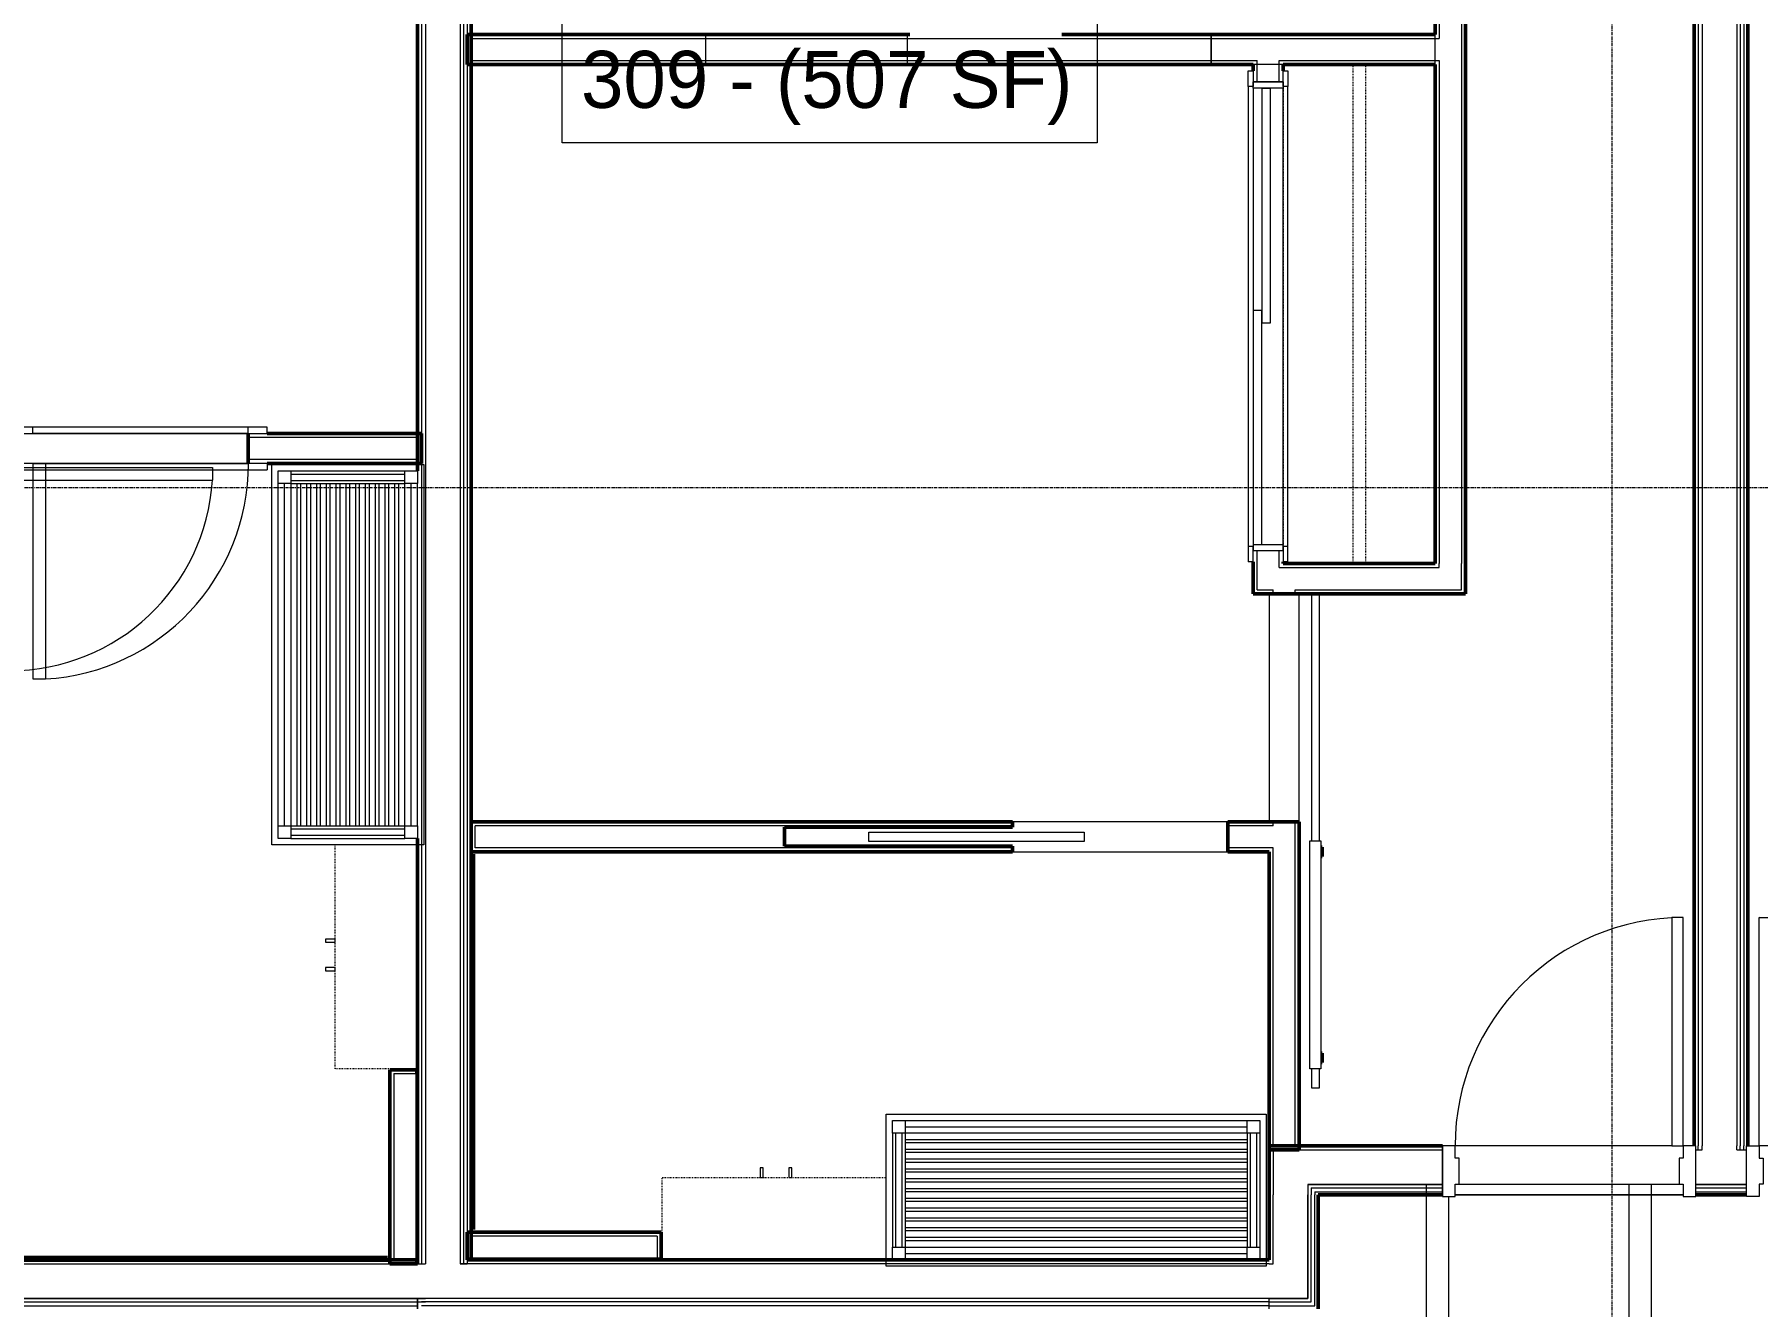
# Model space of a CAD drawing. Header units: inches. Extents: x -4235 to -464, y 9767 to 12347.
# Drawn here: x -3403.4 to -3131.4, y 11718 to 11918.7 of the extents above; entities that cross this region are included whole.
import ezdxf

# ---------------------------------------------------------------- set-up
doc = ezdxf.new("R2010")
doc.units = ezdxf.units.IN
doc.header["$MEASUREMENT"] = 0
doc.linetypes.add('Dash', pattern=[0.25, 0.125, -0.125])
doc.linetypes.add('Grid Line 1_2_', pattern=[0.875, 0.5, -0.125, 0.125, -0.125])
for name, color, linetype, lineweight in [('0-1', 7, 'Continuous', 5), ('0-2', 10, 'Continuous', 9), ('A-AREA-IDEN', 2, 'Continuous', 9), ('A-DETL-MBND', 5, 'Continuous', 9), ('A-DOOR-1', 10, 'Continuous', 9), ('A-DOOR-2', 50, 'Continuous', 20), ('A-DOOR-3', 254, 'Continuous', 9), ('A-DOOR-4', 7, 'Continuous', 50), ('A-DOOR-FRAM-1', 10, 'Continuous', 9), ('A-DOOR-FRAM-2', 50, 'Continuous', 20), ('A-ROOF-1', 132, 'Continuous', 9), ('A-WALL-1', 7, 'Continuous', 50), ('A-WALL-2', 250, 'Continuous', 13), ('A-WALL-3', 10, 'Continuous', 9), ('A-WALL-4', 254, 'Continuous', 9), ('I-WALL-1', 7, 'Continuous', 50), ('I-WALL-2', 10, 'Continuous', 9), ('I-WALL-3', 254, 'Continuous', 9), ('Q-CASE-1', 254, 'Continuous', 9), ('Q-CASE-2', 10, 'Continuous', 9), ('Q-CASE-3', 254, 'Dash', 9), ('Q-CASE-4', 10, 'Dash', 9), ('Q-CASE-HDLN-1', 10, 'Dash', 9), ('Q-CASE-HDLN-2', 254, 'Dash', 9), ('S-BEAM', 12, 'Continuous', 9), ('S-GRID-1', 1, 'Grid Line 1_2_', 9)]:
    doc.layers.add(name, color=color, linetype=linetype, lineweight=lineweight)
doc.styles.add('Century Gothic', font='ufonts.com_century-gothic.ttf', dxfattribs={"height": 9})

# ---------------------------------------------------------------- blocks, each defined once
blk = doc.blocks.new('SWING - SINGLE - FLUSH - 2-10 x 6-8 - PRIVACY-3199407-BACKGROUND - RCP - 3RD FLOOR')
at = {"layer": 'A-DOOR-1'}
blk.add_arc((17, 2.37), 34.07, 93.3657, 180, dxfattribs=at)
at = {"layer": 'A-DOOR-2'}
for p, q in [((15, 2.37), (15, 36.38)), ((17, 36.38), (15, 36.38)), ((17, 2.37), (17, 36.38)), ((17, 2.37), (15, 2.37))]:
    blk.add_line(p, q, dxfattribs=at)
at = {"layer": 'A-DOOR-FRAM-1'}
for p, q in [((-17, 3.37), (-20, 3.37)), ((-20, 2.37), (-20, 3.37)), ((17, 3.37), (-17, 3.37)), ((-17, 2.37), (-17, 3.37)), ((20, 3.37), (17, 3.37)), ((17, 2.37), (17, 3.37)), ((20, 2.37), (20, 3.37)), ((-20, 2.37), (-17, 2.37)), ((-17, 2.37), (17, 2.37)), ((17, 2.37), (20, 2.37)), ((-17, -2.38), (-20, -2.38)), ((-20, -2.38), (-20, -3.38)), ((17, -2.38), (-17, -2.38)), ((-17, -2.38), (-17, -3.38)), ((20, -2.38), (17, -2.38)), ((17, -2.38), (17, -3.38)), ((20, -2.38), (20, -3.38)), ((-20, -3.38), (-17, -3.38)), ((-17, -3.38), (17, -3.38)), ((17, -3.38), (20, -3.38))]:
    blk.add_line(p, q, dxfattribs=at)
blk = doc.blocks.new('SWING - SINGLE - FLUSH - 2-8 x 6-8 - PASSAGE-V60-BACKGROUND - RCP - 3RD FLOOR')
at = {"layer": 'A-DOOR-1'}
blk.add_arc((16, -2.37), 32.07, 180, 266.4241, dxfattribs=at)
at = {"layer": 'A-DOOR-2'}
for p, q in [((14, -2.37), (14, -34.38)), ((16, -2.37), (14, -2.37)), ((16, -2.37), (16, -34.38)), ((16, -34.38), (14, -34.38))]:
    blk.add_line(p, q, dxfattribs=at)
at = {"layer": 'A-DOOR-FRAM-1'}
for p, q in [((-16, 3.38), (-19, 3.38)), ((-19, 3.38), (-19, 2.38)), ((-12.08, 3.38), (-16, 3.38)), ((-16, 3.38), (-16, 2.38)), ((16, 3.38), (12.92, 3.38)), ((19, 3.38), (16, 3.38)), ((16, 3.38), (16, 2.38)), ((19, 3.38), (19, 2.38)), ((-19, 2.38), (-16, 2.38)), ((-16, 2.38), (-12.08, 2.38)), ((12.92, 2.38), (16, 2.38)), ((16, 2.38), (19, 2.38)), ((-16, -2.37), (-19, -2.37)), ((-19, -3.37), (-19, -2.37)), ((16, -2.37), (-16, -2.37)), ((-16, -3.37), (-16, -2.37)), ((19, -2.37), (16, -2.37)), ((16, -3.37), (16, -2.37)), ((19, -3.37), (19, -2.37)), ((-19, -3.37), (-16, -3.37)), ((-16, -3.37), (15.63, -3.37)), ((16, -3.37), (19, -3.37))]:
    blk.add_line(p, q, dxfattribs=at)
blk = doc.blocks.new('Bath Vanity - Bath Vanity 60_-3150019-BACKGROUND - RCP - 3RD FLOOR')
at = {"layer": 'Q-CASE-1'}
for p, q in [((-29.26, 0), (-29.26, 1)), ((30.74, 1), (30.74, 0)), ((30.74, 0), (-29.26, 0))]:
    blk.add_line(p, q, dxfattribs=at)
at = {"layer": 'Q-CASE-2'}
for p, q in [((-29.26, 1), (-29.26, 24)), ((-29.26, 24), (30.74, 24)), ((-28.26, 21), (-28.26, 23)), ((-28.26, 23), (-26.26, 23)), ((-26.26, 23), (27.74, 23)), ((-26.26, 23), (-26.26, 21)), ((-26.26, 22), (27.74, 22)), ((27.74, 21), (27.74, 23)), ((27.74, 23), (29.74, 23)), ((29.74, 23), (29.74, 21)), ((30.74, 24), (30.74, 1)), ((-28.26, 21), (-28.26, 3)), ((-26.26, 21), (-28.26, 21)), ((-27.76, 21), (-27.76, 3)), ((-26.76, 21), (-26.76, 3)), ((27.74, 21), (-26.26, 21)), ((-26.26, 21), (-26.26, 3)), ((-26.26, 20), (27.74, 20)), ((27.74, 19.45), (-26.26, 19.45)), ((27.74, 21), (27.74, 3)), ((29.74, 21), (27.74, 21)), ((28.24, 21), (28.24, 3)), ((29.24, 21), (29.24, 3)), ((29.74, 21), (29.74, 3)), ((-26.26, 18.45), (27.74, 18.45)), ((27.74, 17.91), (-26.26, 17.91)), ((-26.26, 16.91), (27.74, 16.91)), ((27.74, 16.36), (-26.26, 16.36)), ((-26.26, 15.36), (27.74, 15.36)), ((27.74, 14.82), (-26.26, 14.82)), ((-26.26, 13.82), (27.74, 13.82)), ((27.74, 13.27), (-26.26, 13.27)), ((-26.26, 12.27), (27.74, 12.27)), ((27.74, 11.73), (-26.26, 11.73)), ((-26.26, 10.73), (27.74, 10.73)), ((27.74, 10.18), (-26.26, 10.18)), ((-26.26, 9.18), (27.74, 9.18)), ((27.74, 8.64), (-26.26, 8.64)), ((-26.26, 7.64), (27.74, 7.64)), ((27.74, 7.09), (-26.26, 7.09)), ((-26.26, 6.09), (27.74, 6.09)), ((27.74, 5.55), (-26.26, 5.55)), ((-28.26, 1), (-28.26, 3)), ((-28.26, 3), (-26.26, 3)), ((-26.26, 4.55), (27.74, 4.55)), ((27.74, 4), (-26.26, 4)), ((-26.26, 3), (27.74, 3)), ((-26.26, 3), (-26.26, 1)), ((27.74, 1), (27.74, 3)), ((27.74, 3), (29.74, 3)), ((29.74, 3), (29.74, 1)), ((-26.26, 1), (-28.26, 1)), ((-26.26, 2), (27.74, 2)), ((-26.26, 1), (27.74, 1)), ((29.74, 1), (27.74, 1))]:
    blk.add_line(p, q, dxfattribs=at)
blk = doc.blocks.new('300 Series Wall Hung Cabinet_326 - 36_-V56-BACKGROUND - RCP - 3RD FLOOR')
at = {"layer": 'Q-CASE-2'}
for p, q in [((-2.01, 14.69), (-2.5, 14.69)), ((-2.5, 14.69), (-2.5, 13.19)), ((-2.01, 13.19), (-2.01, 14.69)), ((2.49, 14.69), (2, 14.69)), ((2, 14.69), (2, 13.19)), ((2.49, 13.19), (2.49, 14.69)), ((-2.5, 13.19), (-2.01, 13.19)), ((2, 13.19), (2.49, 13.19))]:
    blk.add_line(p, q, dxfattribs=at)
at = {"layer": 'Q-CASE-3'}
blk.add_line((17.37, 0.19), (-18, 0.19), dxfattribs=at)
at = {"layer": 'Q-CASE-4'}
for p, q in [((-18, 0.19), (-18, 13.19)), ((-18, 13.19), (17.37, 13.19))]:
    blk.add_line(p, q, dxfattribs=at)
blk = doc.blocks.new('POCKET - FLUSH - 2-10 x 6-8-2882530-BACKGROUND - RCP - 3RD FLOOR')
at = {"layer": 'A-DOOR-2'}
for p, q in [((-39.67, -0.75), (-39.67, 0.75)), ((-39.67, 0.75), (-5.67, 0.75)), ((-5.67, 0.75), (-5.67, -0.75)), ((-5.67, -0.75), (-39.67, -0.75))]:
    blk.add_line(p, q, dxfattribs=at)
blk = doc.blocks.new('SLIDING - FLUSH - 6-0 x 6-8-3203587-BACKGROUND - RCP - 3RD FLOOR')
at = {"layer": 'A-DOOR-1'}
for p, q in [((-38.75, 2.25), (-38.75, 3)), ((-36.25, 3), (-38.75, 3)), ((36.25, 3), (-36.25, 3)), ((-36.25, 3), (-36.25, 2.25)), ((36.25, 2.25), (36.25, 3)), ((36.25, 3), (38.75, 3)), ((38.75, 3), (38.75, 2.25)), ((-38.75, 2.25), (-36.25, 2.25)), ((1, 2.25), (-36, 2.25)), ((-36, 2.25), (-36, 0.875)), ((-36, 0.875), (1, 0.875)), ((36, 0.875), (-1, 0.875)), ((-1, 0.875), (-1, -0.5)), ((1, 2.25), (1, 0.875)), ((36, 0.875), (36, -0.5)), ((38.75, 2.25), (36.25, 2.25)), ((-38.75, -3.25), (-38.75, -2.5)), ((-36.25, -2.5), (-38.75, -2.5)), ((-36.25, -2.5), (-36.25, -3.25)), ((-1, -0.5), (36, -0.5)), ((36.25, -2.5), (38.75, -2.5)), ((36.25, -3.25), (36.25, -2.5)), ((38.75, -2.5), (38.75, -3.25)), ((-38.75, -3.25), (-36.25, -3.25)), ((-36.25, -3.25), (36.25, -3.25)), ((38.75, -3.25), (36.25, -3.25))]:
    blk.add_line(p, q, dxfattribs=at)
at = {"layer": 'A-DOOR-FRAM-1'}
for p, q in [((-36, 2.25), (-37, 2.25)), ((-37, -2.5), (-37, 2.25)), ((-36, 2.25), (-36, -2.5)), ((36, 2.25), (1, 2.25)), ((36, -2.5), (36, 2.25)), ((36, 2.25), (37, 2.25)), ((37, 2.25), (37, -2.5)), ((-37, -2.5), (-36, -2.5)), ((-36, -2.5), (36, -2.5)), ((37, -2.5), (36, -2.5))]:
    blk.add_line(p, q, dxfattribs=at)
blk = doc.blocks.new('BARN - FLUSH - 3-0 x 7-0 BARN DOOR-V63-BACKGROUND - RCP - 3RD FLOOR')
at = {"layer": 'A-DOOR-1'}
for p, q in [((-57, -4.32), (-60, -4.32)), ((-60, -4.32), (-60, -4.95)), ((-60, -4.95), (-60, -5.57)), ((-57, -5.82), (-57, -4.07)), ((-57, -4.07), (-21, -4.07)), ((-21, -4.07), (-21, -5.82)), ((18, -4.32), (-21, -4.32)), ((18, -4.34), (18, -4.79)), ((18, -4.79), (18, -4.95)), ((18, -4.95), (18, -5.39)), ((18, -5.39), (18, -5.49)), ((-60, -5.57), (-57, -5.57)), ((-21, -5.82), (-57, -5.82)), ((-21, -5.57), (18, -5.57)), ((18, -5.49), (18, -5.55))]:
    blk.add_line(p, q, dxfattribs=at)
at = {"layer": 'A-DOOR-3'}
for p, q in [((18, -4.95), (18, -4.32)), ((18, -5.57), (18, -4.95))]:
    blk.add_line(p, q, dxfattribs=at)
at = {"layer": 'A-DOOR-4'}
for p, q in [((-56, -6), (-56, -5.82)), ((-54.5, -6), (-56, -6)), ((-54.5, -5.82), (-54.5, -6)), ((-23.5, -6), (-23.5, -5.82)), ((-22, -6), (-23.5, -6)), ((-22, -5.82), (-22, -6))]:
    blk.add_line(p, q, dxfattribs=at)
blk = doc.blocks.new('OD_CW_Closet - OD_CW_Closet-3242987-BACKGROUND - RCP - 3RD FLOOR')
at = {"layer": 'Q-CASE-HDLN-1'}
for p, q in [((0.74, 13), (79.49, 13)), ((0.74, 11), (79.49, 11)), ((0.74, 0), (1.73, 0)), ((4.23, 0), (76.73, 0)), ((79.23, 0), (79.49, 0))]:
    blk.add_line(p, q, dxfattribs=at)
at = {"layer": 'Q-CASE-HDLN-2'}
for p, q in [((79.49, 24), (0.74, 24)), ((0.74, 24), (0.74, 0)), ((79.49, 0), (79.49, 24))]:
    blk.add_line(p, q, dxfattribs=at)
blk = doc.blocks.new('Bath Vanity - Bath Vanity 60_-V80-BACKGROUND - RCP - 3RD FLOOR')
at = {"layer": 'Q-CASE-1'}
for p, q in [((-29.26, 0), (-29.26, 1)), ((30.74, 1), (30.74, 0.37)), ((30.74, 0.37), (30.74, 0)), ((30.74, 0), (-29.26, 0))]:
    blk.add_line(p, q, dxfattribs=at)
at = {"layer": 'Q-CASE-2'}
for p, q in [((-29.26, 1), (-29.26, 24)), ((-29.26, 24), (30.74, 24)), ((-28.26, 21), (-28.26, 23)), ((-28.26, 23), (-26.26, 23)), ((-26.26, 23), (27.74, 23)), ((-26.26, 23), (-26.26, 21)), ((-26.26, 22), (27.74, 22)), ((27.74, 21), (27.74, 23)), ((27.74, 23), (29.74, 23)), ((29.74, 23), (29.74, 21)), ((30.74, 24), (30.74, 1)), ((-28.26, 21), (-28.26, 3)), ((-26.26, 21), (-28.26, 21)), ((-27.76, 21), (-27.76, 3)), ((-26.76, 21), (-26.76, 3)), ((27.74, 21), (-26.26, 21)), ((-26.26, 21), (-26.26, 3)), ((-26.26, 20), (27.74, 20)), ((27.74, 19.45), (-26.26, 19.45)), ((27.74, 21), (27.74, 3)), ((29.74, 21), (27.74, 21)), ((28.24, 21), (28.24, 3)), ((29.24, 21), (29.24, 3)), ((29.74, 21), (29.74, 3)), ((-26.26, 18.45), (27.74, 18.45)), ((27.74, 17.91), (-26.26, 17.91)), ((-26.26, 16.91), (27.74, 16.91)), ((27.74, 16.36), (-26.26, 16.36)), ((-26.26, 15.36), (27.74, 15.36)), ((27.74, 14.82), (-26.26, 14.82)), ((-26.26, 13.82), (27.74, 13.82)), ((27.74, 13.27), (-26.26, 13.27)), ((-26.26, 12.27), (27.74, 12.27)), ((27.74, 11.73), (-26.26, 11.73)), ((-26.26, 10.73), (27.74, 10.73)), ((27.74, 10.18), (-26.26, 10.18)), ((-26.26, 9.18), (27.74, 9.18)), ((27.74, 8.64), (-26.26, 8.64)), ((-26.26, 7.64), (27.74, 7.64)), ((27.74, 7.09), (-26.26, 7.09)), ((-26.26, 6.09), (27.74, 6.09)), ((27.74, 5.55), (-26.26, 5.55)), ((-28.26, 1), (-28.26, 3)), ((-28.26, 3), (-26.26, 3)), ((-26.26, 4.55), (27.74, 4.55)), ((27.74, 4), (-26.26, 4)), ((-26.26, 3), (27.74, 3)), ((-26.26, 3), (-26.26, 1)), ((27.74, 1), (27.74, 3)), ((27.74, 3), (29.74, 3)), ((29.74, 3), (29.74, 1)), ((-26.26, 1), (-28.26, 1)), ((-26.26, 2), (27.74, 2)), ((-26.26, 1), (27.74, 1)), ((29.74, 1), (27.74, 1))]:
    blk.add_line(p, q, dxfattribs=at)
blk = doc.blocks.new('300 Series Wall Hung Cabinet_326 - 36_-V84-BACKGROUND - RCP - 3RD FLOOR')
at = {"layer": 'Q-CASE-2'}
for p, q in [((-2.01, 14.69), (-2.5, 14.69)), ((-2.5, 14.69), (-2.5, 13.19)), ((-2.01, 13.19), (-2.01, 14.69)), ((2.49, 14.69), (2, 14.69)), ((2, 14.69), (2, 13.19)), ((2.49, 13.19), (2.49, 14.69)), ((-2.5, 13.19), (-2.01, 13.19)), ((2, 13.19), (2.49, 13.19))]:
    blk.add_line(p, q, dxfattribs=at)
at = {"layer": 'Q-CASE-4'}
for p, q in [((-18, 0.19), (-18, 13.19)), ((-18, 13.19), (17.37, 13.19)), ((17.37, 0.19), (-18, 0.19))]:
    blk.add_line(p, q, dxfattribs=at)
blk = doc.blocks.new('CTR - 1st Phase - Unit Layouts_rvt-1-BACKGROUND - RCP - 3RD FLOOR')
at = {"layer": 'A-WALL-1'}
for p, q in [((-3182.25, 11918.75), (-3182.25, 11940.76)), ((-3177.5, 11940.76), (-3177.5, 11835.24)), ((-3335.1, 11918.12), (-3335.1, 11918.75)), ((-3335.1, 11918.75), (-3265.22, 11918.75)), ((-3335.1, 11914.62), (-3335.1, 11918.12)), ((-3241.22, 11918.75), (-3182.25, 11918.75)), ((-3335.1, 11914), (-3335.1, 11914.62)), ((-3211.02, 11914), (-3335.1, 11914)), ((-3211.02, 11913.01), (-3211.02, 11914)), ((-3206.27, 11914), (-3206.27, 11913.01)), ((-3182.25, 11914), (-3206.27, 11914)), ((-3182.25, 11835.24), (-3182.25, 11914)), ((-3369.72, 11851.04), (-3369.72, 11855.79)), ((-3366.72, 11855.79), (-3342.35, 11855.79)), ((-3342.35, 11855.79), (-3342.35, 11855.16)), ((-3342.35, 11855.16), (-3342.35, 11851.66)), ((-3342.35, 11851.04), (-3366.72, 11851.04)), ((-3342.35, 11851.66), (-3342.35, 11851.04)), ((-3211.02, 11830.49), (-3211.02, 11835.51)), ((-3206.27, 11835.51), (-3206.27, 11835.24)), ((-3206.27, 11835.24), (-3182.25, 11835.24)), ((-3177.5, 11835.24), (-3177.5, 11831.12)), ((-3210.4, 11830.49), (-3211.02, 11830.49)), ((-3206.27, 11830.49), (-3210.4, 11830.49)), ((-3177.5, 11830.49), (-3206.27, 11830.49)), ((-3177.5, 11831.12), (-3177.5, 11830.49)), ((-3334.47, 11794.49), (-3249.02, 11794.49)), ((-3334.47, 11793.87), (-3334.47, 11794.49)), ((-3334.47, 11790.37), (-3334.47, 11793.87)), ((-3249.02, 11793.62), (-3285.02, 11793.62)), ((-3285.02, 11793.62), (-3285.02, 11790.62)), ((-3249.02, 11794.49), (-3249.02, 11793.62)), ((-3215.02, 11794.49), (-3208.5, 11794.49)), ((-3215.02, 11789.74), (-3215.02, 11794.49)), ((-3208.5, 11794.49), (-3203.75, 11794.49)), ((-3203.75, 11794.49), (-3203.75, 11742.72)), ((-3334.51, 11729.74), (-3334.51, 11789.74)), ((-3334.51, 11789.74), (-3334.13, 11789.74)), ((-3334.47, 11789.74), (-3334.47, 11790.37)), ((-3249.02, 11789.74), (-3334.47, 11789.74)), ((-3285.02, 11790.62), (-3249.02, 11790.62)), ((-3249.02, 11790.62), (-3249.02, 11789.74)), ((-3208.5, 11789.74), (-3215.02, 11789.74)), ((-3208.5, 11742.72), (-3208.5, 11789.74)), ((-3334.13, 11789.37), (-3334.13, 11730.12)), ((-3347.35, 11724.74), (-3347.35, 11755.36)), ((-3347.35, 11755.36), (-3346.72, 11755.36)), ((-3346.72, 11755.36), (-3343.22, 11755.36)), ((-3343.22, 11755.36), (-3342.97, 11755.36)), ((-3342.97, 11755.36), (-3342.97, 11724.74)), ((-3207.87, 11742.72), (-3208.5, 11742.72)), ((-3204.37, 11742.72), (-3207.87, 11742.72)), ((-3203.75, 11742.72), (-3204.37, 11742.72)), ((-3335.1, 11729.74), (-3304.47, 11729.74)), ((-3335.1, 11729.12), (-3335.1, 11729.74)), ((-3334.13, 11729.74), (-3334.51, 11729.74)), ((-3304.47, 11729.74), (-3304.47, 11729.12)), ((-3335.1, 11725.62), (-3335.1, 11729.12)), ((-3304.47, 11729.12), (-3304.47, 11725.62)), ((-3347.35, 11725.33), (-3407.35, 11725.33)), ((-3406.97, 11725.71), (-3347.72, 11725.71)), ((-3347.35, 11725.71), (-3347.35, 11725.33)), ((-3346.72, 11724.74), (-3347.35, 11724.74)), ((-3343.22, 11724.74), (-3346.72, 11724.74)), ((-3342.97, 11724.74), (-3343.22, 11724.74)), ((-3335.1, 11725.37), (-3335.1, 11725.62)), ((-3304.47, 11725.37), (-3335.1, 11725.37)), ((-3304.47, 11725.62), (-3304.47, 11725.37))]:
    blk.add_line(p, q, dxfattribs=at)
at = {"layer": 'A-WALL-2'}
for p, q in [((-3181.62, 11940.13), (-3181.62, 11918.12)), ((-3178.12, 11940.13), (-3178.12, 11835.24)), ((-3334.47, 11914.62), (-3334.47, 11918.12)), ((-3334.47, 11918.12), (-3182.25, 11918.12)), ((-3182.25, 11918.12), (-3181.62, 11918.12)), ((-3334.47, 11914.62), (-3210.4, 11914.62)), ((-3210.4, 11914), (-3210.4, 11914.62)), ((-3210.4, 11911.26), (-3210.4, 11914)), ((-3206.9, 11914), (-3206.9, 11914.62)), ((-3206.9, 11914.62), (-3182.25, 11914.62)), ((-3206.9, 11911.26), (-3206.9, 11914)), ((-3182.25, 11914.62), (-3181.62, 11914.62)), ((-3181.62, 11914.62), (-3181.62, 11835.24)), ((-3342.97, 11855.16), (-3369.72, 11855.16)), ((-3342.97, 11855.16), (-3342.97, 11851.66)), ((-3342.97, 11851.66), (-3369.72, 11851.66)), ((-3210.4, 11831.12), (-3210.4, 11837.26)), ((-3206.9, 11834.62), (-3206.9, 11837.26)), ((-3206.9, 11834.62), (-3206.27, 11834.62)), ((-3206.27, 11834.62), (-3181.62, 11834.62)), ((-3181.62, 11834.62), (-3181.62, 11835.24)), ((-3178.12, 11834.62), (-3178.12, 11835.24)), ((-3178.12, 11831.12), (-3178.12, 11834.62)), ((-3210.4, 11831.12), (-3207.87, 11831.12)), ((-3207.87, 11830.49), (-3207.87, 11831.12)), ((-3204.37, 11830.49), (-3204.37, 11831.12)), ((-3204.37, 11831.12), (-3178.12, 11831.12)), ((-3249.02, 11793.87), (-3333.85, 11793.87)), ((-3333.85, 11790.37), (-3333.85, 11793.87)), ((-3208.5, 11793.87), (-3215.02, 11793.87)), ((-3207.87, 11793.87), (-3208.5, 11793.87)), ((-3207.87, 11793.87), (-3207.87, 11794.49)), ((-3204.37, 11743.35), (-3204.37, 11794.49)), ((-3249.02, 11790.37), (-3333.85, 11790.37)), ((-3208.5, 11790.37), (-3215.02, 11790.37)), ((-3207.87, 11790.37), (-3208.5, 11790.37)), ((-3207.87, 11743.35), (-3207.87, 11790.37)), ((-3346.72, 11754.74), (-3343.22, 11754.74)), ((-3346.72, 11754.74), (-3346.72, 11725.36)), ((-3343.22, 11754.74), (-3343.22, 11755.36)), ((-3343.22, 11755.36), (-3343.22, 11754.74)), ((-3343.22, 11754.74), (-3343.22, 11725.36)), ((-3204.37, 11743.35), (-3207.87, 11743.35)), ((-3305.1, 11729.12), (-3334.47, 11729.12)), ((-3334.47, 11725.62), (-3334.47, 11729.12)), ((-3305.1, 11729.12), (-3305.1, 11725.62)), ((-3343.22, 11725.36), (-3346.72, 11725.36)), ((-3343.22, 11724.74), (-3343.22, 11725.36)), ((-3343.22, 11725.36), (-3343.22, 11724.74)), ((-3335.1, 11725.62), (-3334.47, 11725.62)), ((-3334.47, 11725.62), (-3335.1, 11725.62)), ((-3305.1, 11725.62), (-3334.47, 11725.62)), ((-3305.1, 11725.62), (-3304.47, 11725.62)), ((-3304.47, 11725.62), (-3305.1, 11725.62))]:
    blk.add_line(p, q, dxfattribs=at)
at = {"layer": 'A-WALL-3'}
for p, q in [((-3335.1, 11914), (-3335.1, 11918.75)), ((-3335.1, 11918.75), (-3334.47, 11918.75)), ((-3334.47, 11918.75), (-3297.47, 11918.75)), ((-3297.47, 11918.75), (-3265.62, 11918.75)), ((-3265.62, 11918.75), (-3265.22, 11918.75)), ((-3241.22, 11918.75), (-3217.62, 11918.75)), ((-3217.62, 11918.75), (-3217, 11918.75)), ((-3182.25, 11914), (-3182.25, 11918.75)), ((-3334.47, 11914), (-3335.1, 11914)), ((-3206.27, 11914), (-3211.02, 11914)), ((-3206.27, 11911.26), (-3211.02, 11911.26)), ((-3369.72, 11855.79), (-3403.72, 11855.79)), ((-3403.72, 11851.04), (-3369.72, 11851.04)), ((-3206.27, 11837.26), (-3211.02, 11837.26)), ((-3208.5, 11830.49), (-3208.5, 11794.49)), ((-3203.75, 11794.49), (-3203.75, 11830.49)), ((-3215.02, 11794.49), (-3249.02, 11794.49)), ((-3249.02, 11789.74), (-3215.02, 11789.74))]:
    blk.add_line(p, q, dxfattribs=at)
at = {"layer": 'A-WALL-4'}
for p, q in [((-3297.47, 11918.75), (-3297.47, 11914)), ((-3297.47, 11918.75), (-3297.47, 11914)), ((-3265.62, 11918.75), (-3265.62, 11914)), ((-3265.62, 11918.75), (-3265.62, 11914)), ((-3217.62, 11918.75), (-3217.62, 11914.03)), ((-3217.62, 11914.03), (-3217.62, 11918.75)), ((-3217, 11918.75), (-3182.25, 11918.75)), ((-3297.47, 11914), (-3334.47, 11914)), ((-3265.62, 11914), (-3297.47, 11914)), ((-3217.62, 11914), (-3265.62, 11914)), ((-3211.02, 11914), (-3217.62, 11914)), ((-3182.25, 11914), (-3206.27, 11914)), ((-3369.72, 11855.79), (-3369.72, 11851.04)), ((-3208.5, 11830.49), (-3203.75, 11830.49)), ((-3285.02, 11790.62), (-3285.02, 11793.62)), ((-3285.02, 11793.62), (-3249.02, 11793.62)), ((-3249.02, 11793.62), (-3249.02, 11794.49)), ((-3215.02, 11794.49), (-3215.02, 11789.74)), ((-3203.75, 11794.49), (-3208.5, 11794.49)), ((-3249.02, 11790.62), (-3285.02, 11790.62)), ((-3249.02, 11789.74), (-3249.02, 11790.62))]:
    blk.add_line(p, q, dxfattribs=at)
at = {"layer": '0-2'}
for name, p, rotation in [('SLIDING - FLUSH - 6-0 x 6-8-3203587-BACKGROUND - RCP - 3RD FLOOR', (-3208.77, 11874.26), 89.99999999989642), ('OD_CW_Closet - OD_CW_Closet-3242987-BACKGROUND - RCP - 3RD FLOOR', (-3206.25, 11914.73), 269.9999999998558), ('SWING - SINGLE - FLUSH - 2-10 x 6-8 - PRIVACY-3199407-BACKGROUND - RCP - 3RD FLOOR', (-3386.72, 11853.41), 180), ('SWING - SINGLE - FLUSH - 2-8 x 6-8 - PASSAGE-V60-BACKGROUND - RCP - 3RD FLOOR', (-3409.72, 11834.41), 89.99999999999615), ('Bath Vanity - Bath Vanity 60_-3150019-BACKGROUND - RCP - 3RD FLOOR', (-3341.97, 11820.13), 90.00000000015642), ('BARN - FLUSH - 3-0 x 7-0 BARN DOOR-V63-BACKGROUND - RCP - 3RD FLOOR', (-3206.12, 11812.49), 89.99999999987362), ('300 Series Wall Hung Cabinet_326 - 36_-V56-BACKGROUND - RCP - 3RD FLOOR', (-3342.79, 11773.49), 90.00000000002076)]:
    blk.add_blockref(name, p, dxfattribs=dict(at, rotation=rotation))
for name, p in [('POCKET - FLUSH - 2-10 x 6-8-2882530-BACKGROUND - RCP - 3RD FLOOR', (-3232.02, 11792.12)), ('Bath Vanity - Bath Vanity 60_-V80-BACKGROUND - RCP - 3RD FLOOR', (-3239.71, 11724.37)), ('300 Series Wall Hung Cabinet_326 - 36_-V84-BACKGROUND - RCP - 3RD FLOOR', (-3286.35, 11725.18))]:
    blk.add_blockref(name, p, dxfattribs=at)
blk = doc.blocks.new('HOLLOW METAL - UNIT DOOR-2191977-BACKGROUND - RCP - 3RD FLOOR')
at = {"layer": 'A-DOOR-1'}
blk.add_arc((18, -4.125), 36, 180, 270, dxfattribs=at)
at = {"layer": 'A-DOOR-2'}
for p, q in [((16.25, -4.125), (18, -4.125)), ((16.25, -40.125), (16.25, -4.125)), ((18, -4.125), (18, -40.125)), ((18, -40.125), (16.25, -40.125))]:
    blk.add_line(p, q, dxfattribs=at)
at = {"layer": 'A-DOOR-FRAM-2'}
for p, q in [((-20, 3.875), (-18, 3.875)), ((-20, -4.125), (-20, 3.875)), ((-18, 3.875), (-18, 1.9375)), ((18, 3.875), (20, 3.875)), ((18, 1.9375), (18, 3.875)), ((20, 3.875), (20, -4.125)), ((-18, 1.9375), (-17.375, 1.9375)), ((-17.375, 1.9375), (-17.375, -2.1875)), ((17.375, 1.9375), (18, 1.9375)), ((17.375, -2.1875), (17.375, 1.9375)), ((-18, -2.1875), (-18, -4.125)), ((-17.375, -2.1875), (-18, -2.1875)), ((18, -2.1875), (17.375, -2.1875)), ((18, -4.125), (18, -2.1875)), ((-18, -4.125), (-20, -4.125)), ((20, -4.125), (18, -4.125))]:
    blk.add_line(p, q, dxfattribs=at)
blk = doc.blocks.new('HOLLOW METAL - UNIT DOOR-2191978-BACKGROUND - RCP - 3RD FLOOR')
at = {"layer": 'A-DOOR-1'}
blk.add_arc((18, 4.125), 36, 90, 180, dxfattribs=at)
at = {"layer": 'A-DOOR-2'}
for p, q in [((18, 40.125), (16.25, 40.125)), ((16.25, 40.125), (16.25, 4.125)), ((18, 4.125), (18, 40.125)), ((16.25, 4.125), (18, 4.125))]:
    blk.add_line(p, q, dxfattribs=at)
at = {"layer": 'A-DOOR-FRAM-2'}
for p, q in [((-18, 4.125), (-20, 4.125)), ((-20, 4.125), (-20, -3.875)), ((-18, 2.1875), (-18, 4.125)), ((18, 4.125), (18, 2.1875)), ((20, 4.125), (18, 4.125)), ((20, -3.875), (20, 4.125)), ((-17.375, 2.1875), (-18, 2.1875)), ((-17.375, -1.9375), (-17.375, 2.1875)), ((18, 2.1875), (17.375, 2.1875)), ((17.375, 2.1875), (17.375, -1.9375)), ((-18, -3.875), (-18, -1.9375)), ((-18, -1.9375), (-17.375, -1.9375)), ((17.375, -1.9375), (18, -1.9375)), ((18, -1.9375), (18, -3.875)), ((-20, -3.875), (-18, -3.875)), ((18, -3.875), (20, -3.875))]:
    blk.add_line(p, q, dxfattribs=at)
blk = doc.blocks.new('CTR - 1st Phase - Common Walls_rvt-1-BACKGROUND - RCP - 3RD FLOOR')
at = {"layer": 'A-WALL-2'}
for p, q in [((-3342.35, 12110.34), (-3342.35, 11725.36)), ((-3341.72, 12110.34), (-3341.72, 11725.36)), ((-3336.22, 12110.34), (-3336.22, 11725.36)), ((-3335.72, 12110.34), (-3335.72, 11725.36)), ((-3335.1, 12110.34), (-3335.1, 11725.36)), ((-3140.75, 12110.34), (-3140.75, 11743.36)), ((-3140.12, 12110.34), (-3140.12, 11743.36)), ((-3134.62, 12110.34), (-3134.62, 11743.36)), ((-3134.12, 12110.34), (-3134.12, 11743.36)), ((-3133.5, 12110.34), (-3133.5, 11743.36)), ((-3140.75, 11742.74), (-3140.75, 11743.36)), ((-3140.12, 11742.74), (-3140.12, 11743.36)), ((-3134.62, 11742.74), (-3134.62, 11743.36)), ((-3134.12, 11742.74), (-3134.12, 11743.36)), ((-3133.5, 11742.74), (-3133.5, 11743.36)), ((-3207.87, 11742.74), (-3181.12, 11742.74)), ((-3207.87, 11742.74), (-3207.87, 11737.24)), ((-3141.12, 11742.74), (-3140.75, 11742.74)), ((-3140.75, 11742.74), (-3140.12, 11742.74)), ((-3140.75, 11742.74), (-3140.12, 11742.74)), ((-3134.62, 11742.74), (-3134.12, 11742.74)), ((-3134.62, 11742.74), (-3134.12, 11742.74)), ((-3134.12, 11742.74), (-3133.5, 11742.74)), ((-3134.12, 11742.74), (-3133.5, 11742.74)), ((-3133.5, 11742.74), (-3133.12, 11742.74)), ((-3207.87, 11737.24), (-3207.87, 11735.61)), ((-3207.87, 11724.74), (-3207.87, 11735.61)), ((-3202.37, 11737.24), (-3181.12, 11737.24)), ((-3202.37, 11737.24), (-3202.37, 11736.74)), ((-3202.37, 11736.74), (-3202.37, 11735.61)), ((-3202.37, 11719.24), (-3202.37, 11735.61)), ((-3201.87, 11736.74), (-3181.12, 11736.74)), ((-3201.87, 11736.74), (-3201.87, 11736.11)), ((-3201.87, 11736.11), (-3201.87, 11735.61)), ((-3201.87, 11718.74), (-3201.87, 11735.61)), ((-3201.25, 11736.11), (-3181.12, 11736.11)), ((-3201.25, 11736.11), (-3201.25, 11735.61)), ((-3201.25, 11718.11), (-3201.25, 11735.61)), ((-3141.12, 11737.24), (-3133.12, 11737.24)), ((-3141.12, 11736.74), (-3133.12, 11736.74)), ((-3141.12, 11736.11), (-3133.12, 11736.11)), ((-3411.17, 11724.74), (-3342.97, 11724.74)), ((-3342.97, 11724.74), (-3342.35, 11724.74)), ((-3342.35, 11725.36), (-3342.35, 11724.74)), ((-3342.35, 11724.74), (-3341.72, 11724.74)), ((-3341.72, 11725.36), (-3341.72, 11724.74)), ((-3336.22, 11725.36), (-3336.22, 11724.74)), ((-3336.22, 11724.74), (-3335.72, 11724.74)), ((-3335.72, 11724.74), (-3336.22, 11724.74)), ((-3335.72, 11725.36), (-3335.72, 11724.74)), ((-3335.72, 11724.74), (-3335.1, 11724.74)), ((-3335.1, 11724.74), (-3335.72, 11724.74)), ((-3335.1, 11725.36), (-3335.1, 11724.74)), ((-3208.5, 11724.74), (-3335.1, 11724.74)), ((-3208.5, 11724.74), (-3207.87, 11724.74)), ((-3416.67, 11719.24), (-3342.97, 11719.24)), ((-3342.97, 11719.24), (-3341.72, 11719.24)), ((-3208.5, 11719.24), (-3341.72, 11719.24)), ((-3208.5, 11719.24), (-3207.87, 11719.24)), ((-3207.87, 11719.24), (-3202.37, 11719.24)), ((-3417.8, 11718.11), (-3342.97, 11718.11)), ((-3417.17, 11718.74), (-3342.97, 11718.74)), ((-3342.97, 11718.74), (-3342.35, 11718.74)), ((-3342.35, 11718.74), (-3341.72, 11718.74)), ((-3341.72, 11718.74), (-3342.35, 11718.74)), ((-3341.72, 11718.11), (-3342.35, 11718.11)), ((-3208.5, 11718.74), (-3341.72, 11718.74)), ((-3208.5, 11718.11), (-3341.72, 11718.11)), ((-3208.5, 11718.74), (-3202.37, 11718.74)), ((-3208.5, 11718.11), (-3201.87, 11718.11)), ((-3202.37, 11718.74), (-3201.87, 11718.74)), ((-3201.87, 11718.11), (-3201.25, 11718.11))]:
    blk.add_line(p, q, dxfattribs=at)
at = {"layer": 'I-WALL-1'}
for p, q in [((-3342.97, 11849.86), (-3342.97, 12110.34)), ((-3334.47, 12110.34), (-3334.47, 11725.36)), ((-3141.37, 11743.36), (-3141.37, 12110.34)), ((-3132.87, 12110.34), (-3132.87, 11743.36)), ((-3342.97, 11725.36), (-3342.97, 11791.86)), ((-3208.5, 11742.74), (-3208.5, 11743.36)), ((-3208.5, 11743.36), (-3181.12, 11743.36)), ((-3208.5, 11735.61), (-3208.5, 11742.74)), ((-3208.5, 11725.36), (-3208.5, 11735.61)), ((-3181.12, 11735.61), (-3200.75, 11735.61)), ((-3200.75, 11735.61), (-3200.75, 11717.61)), ((-3133.12, 11735.61), (-3141.12, 11735.61)), ((-3410.55, 11725.36), (-3342.97, 11725.36)), ((-3334.47, 11725.36), (-3208.5, 11725.36))]:
    blk.add_line(p, q, dxfattribs=at)
at = {"layer": 'I-WALL-2'}
for p, q in [((-3181.12, 11735.61), (-3181.12, 11743.36)), ((-3144.87, 11743.36), (-3179.12, 11743.36)), ((-3141.12, 11743.36), (-3141.37, 11743.36)), ((-3132.87, 11743.36), (-3133.12, 11743.36)), ((-3179.12, 11735.61), (-3143.12, 11735.61)), ((-3342.97, 11717.61), (-3342.97, 11719.24)), ((-3342.97, 11719.24), (-3342.97, 11717.61)), ((-3208.5, 11717.61), (-3208.5, 11719.24)), ((-3208.5, 11717.61), (-3208.5, 11719.24))]:
    blk.add_line(p, q, dxfattribs=at)
at = {"layer": 'I-WALL-3'}
for p, q in [((-3181.12, 11735.61), (-3200.75, 11735.61)), ((-3200.75, 11735.61), (-3200.75, 11717.61)), ((-3143.12, 11735.61), (-3179.12, 11735.61)), ((-3133.12, 11735.61), (-3141.12, 11735.61))]:
    blk.add_line(p, q, dxfattribs=at)
at = {"layer": '0-2'}
blk.add_blockref('HOLLOW METAL - UNIT DOOR-2191978-BACKGROUND - RCP - 3RD FLOOR', (-3161.12, 11739.24), dxfattribs=at)
at = {"layer": '0-2', "rotation": 180}
blk.add_blockref('HOLLOW METAL - UNIT DOOR-2191977-BACKGROUND - RCP - 3RD FLOOR', (-3113.12, 11739.24), dxfattribs=at)
blk = doc.blocks.new('Dimension Lumber - LVL - 3_5X5_5-V195-BACKGROUND - RCP - 3RD FLOOR')
at = {"layer": 'A-DETL-MBND'}
for p, q in [((-3183.67, 11737.24), (-3183.67, 11735.61)), ((-3183.67, 11735.61), (-3183.67, 11714.31)), ((-3180.17, 11735.36), (-3180.17, 11714.31)), ((-3183.67, 11711.93), (-3183.67, 11709.44)), ((-3180.17, 11711.93), (-3180.17, 11709.44)), ((-3183.67, 11707.06), (-3183.67, 11705.68)), ((-3180.17, 11707.06), (-3180.17, 11705.68)), ((-3183.67, 11703.3), (-3183.67, 11648.36)), ((-3180.17, 11703.3), (-3180.17, 11648.36)), ((-3183.67, 11648.36), (-3183.67, 11647.97)), ((-3180.17, 11648.36), (-3180.17, 11647.97)), ((-3183.67, 11647.97), (-3180.17, 11647.97))]:
    blk.add_line(p, q, dxfattribs=at)
blk = doc.blocks.new('Dimension Lumber - LVL - 3_5X5_5-V196-BACKGROUND - RCP - 3RD FLOOR')
at = {"layer": 'A-DETL-MBND'}
for p, q in [((-3151.67, 11737.24), (-3151.67, 11735.61)), ((-3151.67, 11735.61), (-3151.67, 11714.31)), ((-3148.17, 11737.24), (-3148.17, 11735.61)), ((-3148.17, 11735.61), (-3148.17, 11714.31)), ((-3151.67, 11711.93), (-3151.67, 11709.44)), ((-3148.17, 11711.93), (-3148.17, 11709.44)), ((-3151.67, 11707.06), (-3151.67, 11705.68)), ((-3148.17, 11707.06), (-3148.17, 11705.68)), ((-3151.67, 11703.3), (-3151.67, 11648.36)), ((-3148.17, 11703.3), (-3148.17, 11648.36)), ((-3151.67, 11648.36), (-3151.67, 11647.97)), ((-3148.17, 11648.36), (-3148.17, 11647.97)), ((-3151.67, 11647.97), (-3148.17, 11647.97))]:
    blk.add_line(p, q, dxfattribs=at)

msp = doc.modelspace()

# ---------------------------------------------------------------- linework, layer by layer
at = {"layer": 'A-AREA-IDEN', "flags": 128}
msp.add_lwpolyline([(-3320.14, 11923.16), (-3235.64, 11923.16), (-3235.64, 11901.66), (-3320.14, 11901.66)], close=True, dxfattribs=at)
at = {"layer": 'A-ROOF-1'}
for p, q in [((-3181.12, 11737.24), (-3202.37, 11737.24)), ((-3202.37, 11737.24), (-3202.37, 11719.24)), ((-3143.12, 11737.24), (-3179.12, 11737.24)), ((-3133.12, 11737.24), (-3141.12, 11737.24)), ((-3202.37, 11719.24), (-3407.67, 11719.24))]:
    msp.add_line(p, q, dxfattribs=at)
at = {"layer": 'S-GRID-1'}
for p, q in [((-3154.32, 9836.18), (-3154.32, 12297.95)), ((-464.45, 11847.19), (-4185.7, 11847.19))]:
    msp.add_line(p, q, dxfattribs=at)

# ---------------------------------------------------------------- block references
at = {"layer": '0-1'}
for name in ['CTR - 1st Phase - Unit Layouts_rvt-1-BACKGROUND - RCP - 3RD FLOOR', 'CTR - 1st Phase - Common Walls_rvt-1-BACKGROUND - RCP - 3RD FLOOR']:
    msp.add_blockref(name, (0, 0), dxfattribs=at)
at = {"layer": 'S-BEAM'}
for name in ['Dimension Lumber - LVL - 3_5X5_5-V195-BACKGROUND - RCP - 3RD FLOOR', 'Dimension Lumber - LVL - 3_5X5_5-V196-BACKGROUND - RCP - 3RD FLOOR']:
    msp.add_blockref(name, (0, 0), dxfattribs=at)

# ---------------------------------------------------------------- texts
at = {"layer": 'A-AREA-IDEN', "insert": (-3317.14, 11916.16), "char_height": 9, "width": 94.839, "attachment_point": 1, "style": 'Century Gothic'}
msp.add_mtext('309 - (507 SF)', dxfattribs=at)

doc.saveas('drawing.dxf')
